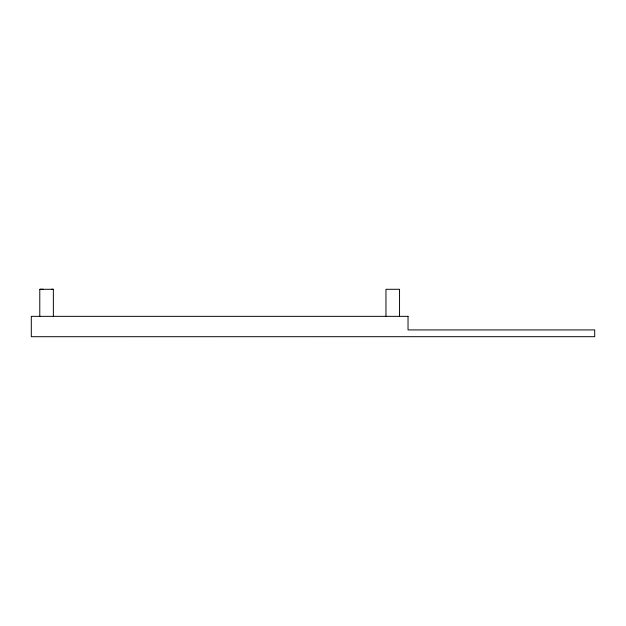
<?xml version="1.0" encoding="UTF-8"?>
<svg xmlns="http://www.w3.org/2000/svg" width="626" height="626" viewBox="0 0 626 626"><rect width="100%" height="100%" fill="white"/><g stroke="black" fill="none" stroke-linecap="round" stroke-linejoin="round"><path stroke-width="0.94" d="M43.178 289.29L39.782 289.29L39.782 316.443M51.371 289.29L53.359 289.29L53.359 316.443M40.017 289.29L53.132 289.29M399.545 316.443L399.545 289.29L385.968 289.29L385.968 316.443M408.035 316.349L31.3 316.349L31.3 336.71L594.7 336.686L594.7 329.925L408.035 329.925L408.035 316.349"/></g></svg>
